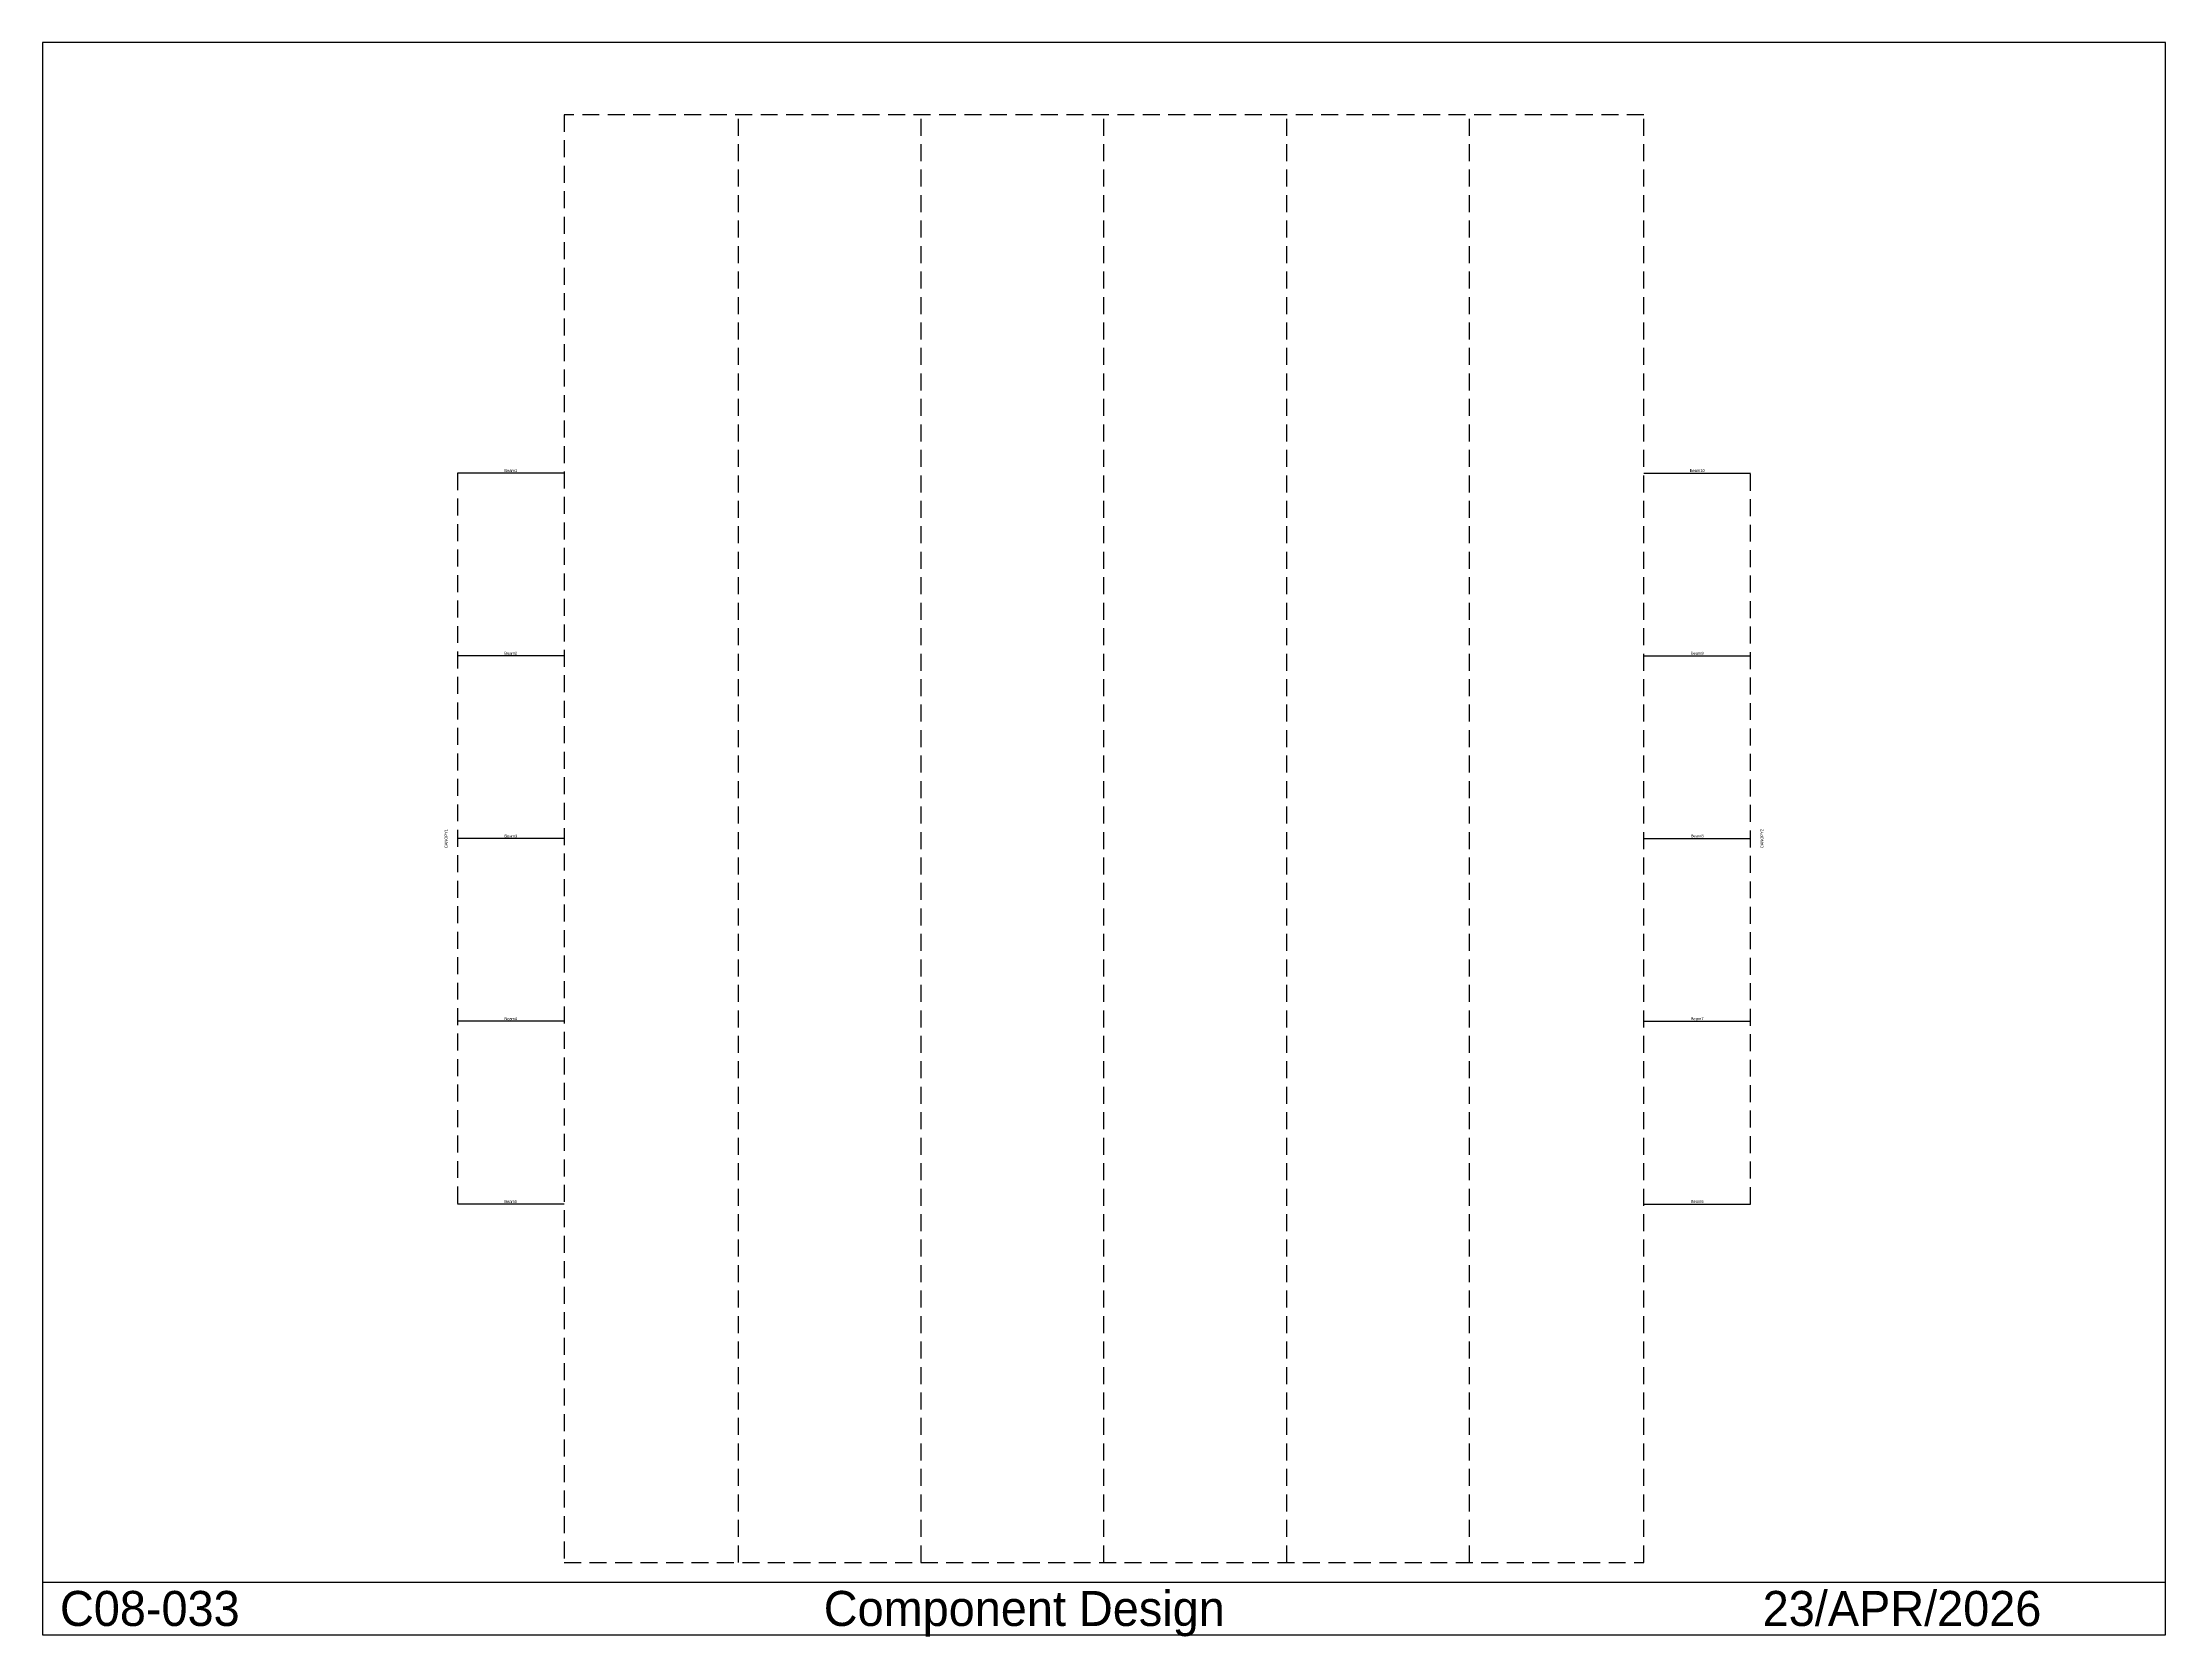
# Model space of a CAD drawing. Extents: x -21983 to 67483, y -3126 to 64050.
import ezdxf
from ezdxf.enums import TextEntityAlignment as Align

# ---------------------------------------------------------------- set-up
doc = ezdxf.new("R2010")
doc.units = 0
doc.linetypes.add('CONTIN', pattern=[0])
doc.linetypes.add('DASHED', pattern=[1073.59, 715.73, -357.86])
doc.layers.get('0').update_dxf_attribs({"linetype": 'CONTIN'})
for name, color, linetype in [('16', 7, 'CONTIN'), ('21', 7, 'CONTIN'), ('23', 7, 'DASHED'), ('8', 5, 'DASHED')]:
    doc.layers.add(name, color=color, linetype=linetype)

msp = doc.modelspace()

# ---------------------------------------------------------------- linework, layer by layer
for p, q in [((67483.336, 64050.004), (-21983.336, 64050.004)), ((-21983.336, 64050.004), (-21983.336, -3050)), ((67483.336, -3050), (67483.336, 64050.004)), ((-21983.336, -835.7), (67483.336, -835.7)), ((-21983.336, -3050), (67483.336, -3050))]:
    msp.add_line(p, q)
at = {"layer": '16'}
for p, q in [((-0.001, 45900.004), (-4500.001, 45900.004)), ((45499.996, 45900), (50000, 45900)), ((-0.001, 38200.004), (-4500.001, 38200.004)), ((45499.996, 38200), (50000, 38200)), ((-0.001, 30500.004), (-4500.001, 30500.004)), ((45500, 30499.998), (50000, 30499.998)), ((-0.002, 22800.004), (-4500.001, 22800.004)), ((45500, 22799.998), (50000, 22799.998)), ((-0.002, 15100.002), (-4500.002, 15100.002)), ((45500, 15099.999), (50000, 15099.999))]:
    msp.add_line(p, q, dxfattribs=at)
at = {"layer": '23'}
for p, q in [((7350, 0), (7350, 61000.004)), ((15049.999, 0), (15049.999, 61000.004)), ((22749.998, 0), (22749.998, 61000.004)), ((30449.998, 0), (30449.998, 61000.004)), ((38150, 0), (38150, 61000.004))]:
    msp.add_line(p, q, dxfattribs=at)
at = {"layer": '8'}
for p, q in [((0, 61000.004), (0, 0)), ((45500, 61000.004), (0, 61000.004)), ((45500, 0), (45500, 61000.004)), ((-4500.001, 45900.004), (-4500.002, 15100.002)), ((-0.001, 45900.004), (-4500.001, 45900.004)), ((45499.996, 45900), (50000, 45900)), ((50000, 15099.999), (50000, 45900)), ((-0.002, 15100.002), (-4500.002, 15100.002)), ((45500, 15099.999), (50000, 15099.999)), ((0, 0), (45500, 0))]:
    msp.add_line(p, q, dxfattribs=at)

# ---------------------------------------------------------------- texts
for s, p in [('C08-033', (-21245.234, -2680.95)), ('Component Design', (10940.399, -2680.95)), ('23/APR/2026', (50507.031, -2680.95))]:
    msp.add_text(s, height=1476.2).set_placement(p)
at = {"layer": '16'}
for s, p in [('Beam1', (-2250.001, 46009.73)), ('Beam2', (-2250.001, 38309.73)), ('Beam3', (-2250.001, 30609.73)), ('Beam4', (-2250.002, 22909.73)), ('Beam5', (-2250.002, 15209.729))]:
    msp.add_text(s, height=121.92, dxfattribs=at).set_placement(p, align=Align.MIDDLE_CENTER)
for s, p in [('Beam10', (47750, 46009.727)), ('Beam9', (47750, 38309.727)), ('Beam8', (47750, 30609.725)), ('Beam7', (47750, 22909.727)), ('Beam6', (47750, 15209.728))]:
    msp.add_text(s, height=121.92, rotation=360, dxfattribs=at).set_placement(p, align=Align.MIDDLE_CENTER)
at = {"layer": '21'}
for s, p in [('CANOPY1', (-4975.489, 30500.004)), ('CANOPY2', (50475.484, 30499.998))]:
    msp.add_text(s, height=121.92, rotation=90, dxfattribs=at).set_placement(p, align=Align.MIDDLE_CENTER)

doc.saveas('drawing.dxf')
